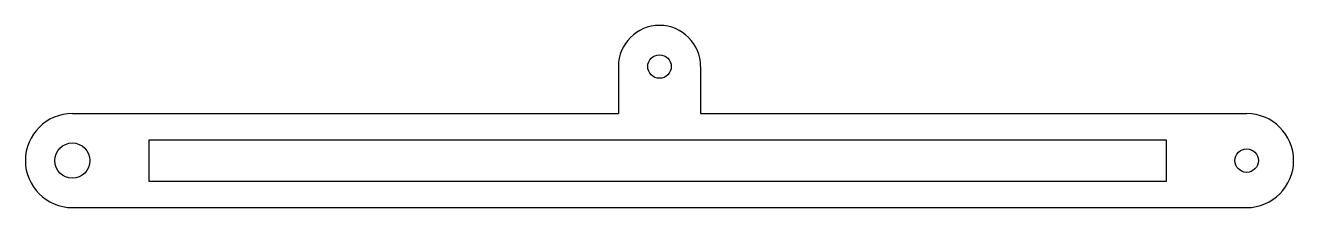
# Model space of a CAD drawing. Header units: millimetres. Extents: x -18 to 198, y 0 to 31.
import ezdxf

# ---------------------------------------------------------------- set-up
doc = ezdxf.new("R2010")
doc.units = ezdxf.units.MM

msp = doc.modelspace()

# ---------------------------------------------------------------- linework, layer by layer
at = {"color": 7, "linetype": 'Continuous', "lineweight": 25}
for p, q in [((83, 24), (83, 16)), ((97, 24), (97, 16)), ((-10, 16), (83, 16)), ((97, 16), (190, 16)), ((176.34, 11.5), (3, 11.5)), ((3, 11.5), (3, 4.5)), ((176.34, 4.5), (176.34, 11.5)), ((3, 4.5), (176.34, 4.5)), ((-10, 0), (190, 0))]:
    msp.add_line(p, q, dxfattribs=at)
for centre, radius in [((90, 24), 2), ((-10, 8), 3), ((190, 8), 2)]:
    msp.add_circle(centre, radius, dxfattribs=at)
for centre, radius, start, end in [((90, 24), 7, 0, 180), ((-10, 8), 8, 90, 270), ((190, 8), 8, 270, 90)]:
    msp.add_arc(centre, radius, start, end, dxfattribs=at)

doc.saveas('drawing.dxf')
